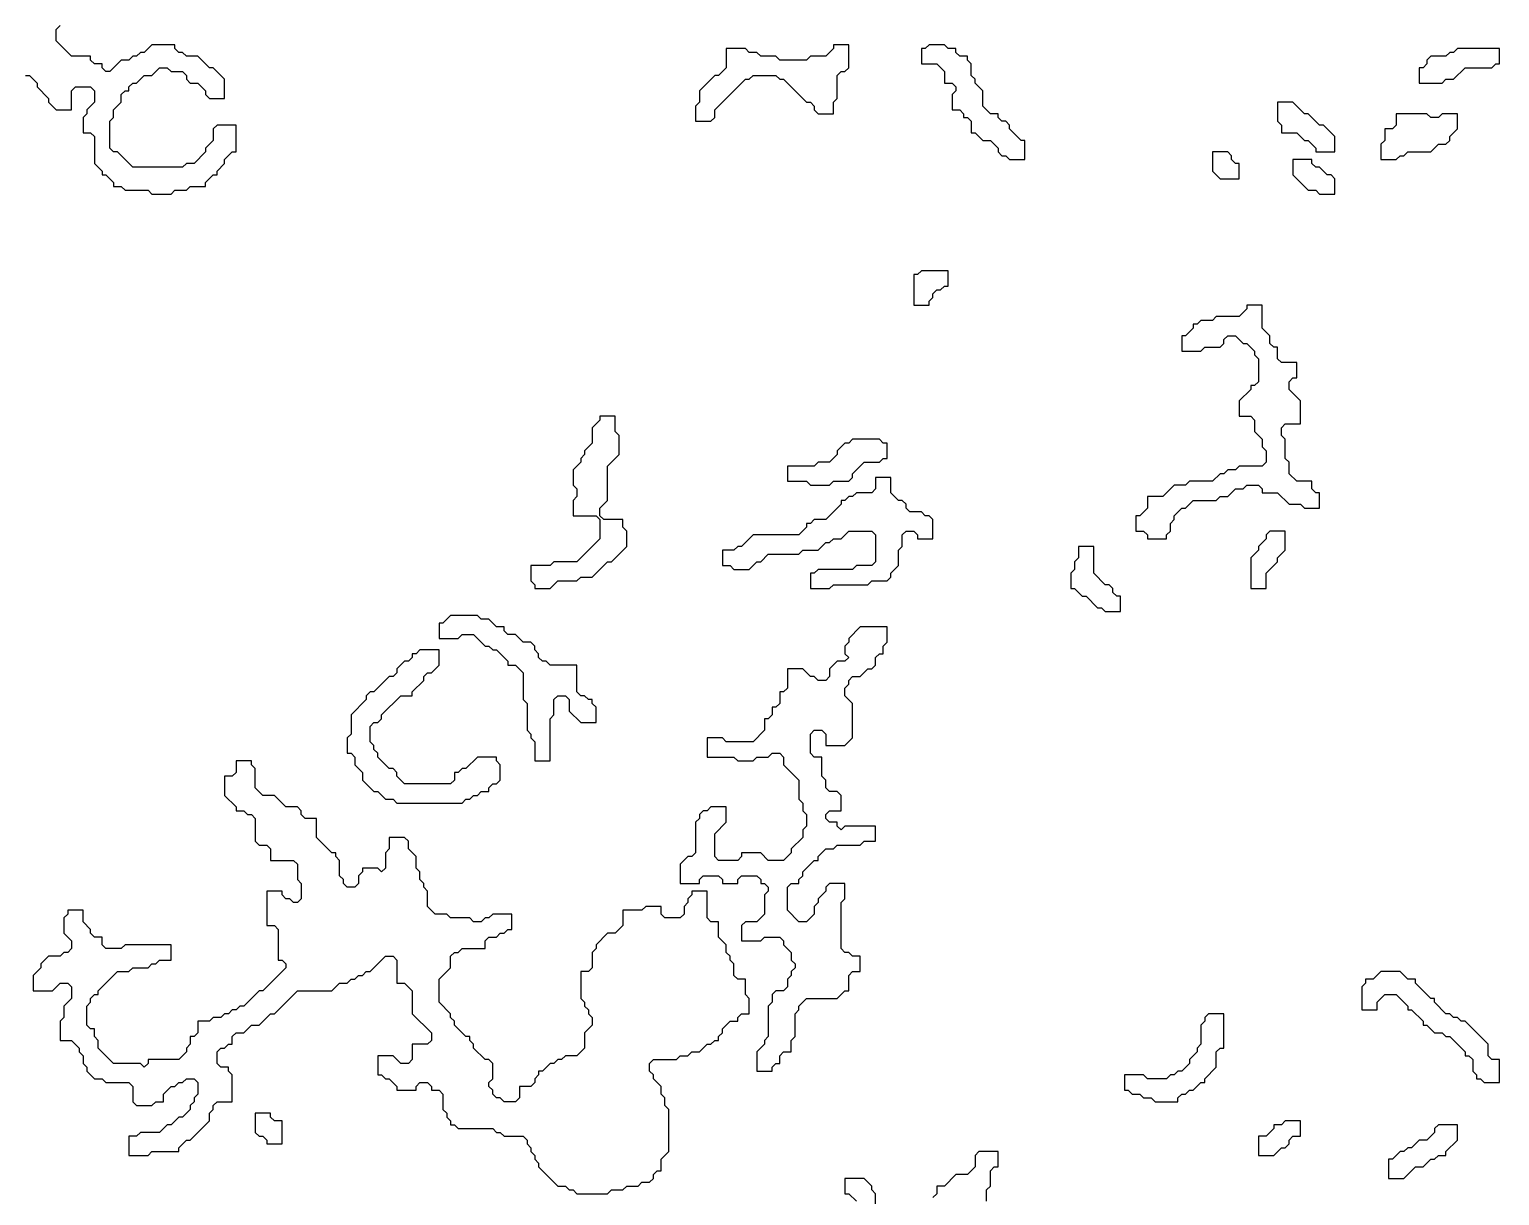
# Model space of a CAD drawing. Header units: metres. Extents: x 0 to 100, y 0 to 141.
# Drawn here: x 90.38 to 99.98, y 63.94 to 71.55 of the extents above; entities that cross this region are included whole.
import ezdxf

# ---------------------------------------------------------------- set-up
doc = ezdxf.new("R2010")
doc.units = ezdxf.units.M

msp = doc.modelspace()

# ---------------------------------------------------------------- linework, layer by layer
for points in [[(90.35, 71.25), (90.375, 71.25), (90.425, 71.2), (90.425, 71.175), (90.5, 71.1), (90.5, 71.075), (90.55, 71.025), (90.65, 71.025), (90.65, 71.15), (90.675, 71.175), (90.775, 71.175), (90.8, 71.15), (90.8, 71.075), (90.75, 71.025), (90.75, 71), (90.725, 70.975), (90.725, 70.875), (90.775, 70.875), (90.8, 70.85), (90.8, 70.675), (90.85, 70.625), (90.85, 70.6), (90.875, 70.6), (90.925, 70.55), (90.925, 70.525), (90.975, 70.525), (91, 70.5), (91.15, 70.5), (91.175, 70.475), (91.3, 70.475), (91.325, 70.5), (91.4, 70.5), (91.425, 70.525), (91.525, 70.525), (91.525, 70.55), (91.575, 70.6), (91.6, 70.6), (91.6, 70.625), (91.65, 70.675), (91.65, 70.7), (91.7, 70.75), (91.725, 70.75), (91.725, 70.925), (91.6, 70.925), (91.575, 70.9), (91.575, 70.825), (91.525, 70.775), (91.525, 70.75), (91.45, 70.675), (91.4, 70.675), (91.375, 70.65), (91.05, 70.65), (90.95, 70.75), (90.925, 70.75), (90.9, 70.775), (90.9, 70.95), (90.925, 70.975), (90.925, 71.025), (90.975, 71.075), (90.975, 71.125), (91, 71.15), (91.025, 71.15), (91.025, 71.175), (91.05, 71.2), (91.075, 71.2), (91.125, 71.25), (91.175, 71.25), (91.225, 71.3), (91.275, 71.3), (91.3, 71.275), (91.375, 71.275), (91.4, 71.25), (91.4, 71.225), (91.425, 71.2), (91.475, 71.2), (91.525, 71.15), (91.525, 71.125), (91.55, 71.1), (91.65, 71.1), (91.65, 71.225), (91.575, 71.3), (91.55, 71.3), (91.475, 71.375), (91.4, 71.375), (91.375, 71.4), (91.35, 71.4), (91.325, 71.425), (91.325, 71.45), (91.175, 71.45), (91.125, 71.4), (91.1, 71.4), (91.075, 71.375), (91.05, 71.375), (91.025, 71.35), (90.975, 71.35), (90.9, 71.275), (90.875, 71.275), (90.85, 71.3), (90.85, 71.325), (90.8, 71.325), (90.775, 71.35), (90.775, 71.375), (90.65, 71.375), (90.55, 71.475), (90.55, 71.55), (90.575, 71.575)], [(96.625, 63.9), (96.625, 63.975), (96.65, 64), (96.65, 64.1), (96.675, 64.125), (96.7, 64.125), (96.7, 64.225), (96.575, 64.225), (96.55, 64.2), (96.55, 64.125), (96.5, 64.075), (96.425, 64.075), (96.35, 64), (96.3, 64), (96.3, 63.95), (96.275, 63.925)], [(95.9, 63.85), (95.9, 63.95), (95.875, 63.975), (95.875, 64), (95.825, 64.05), (95.7, 64.05), (95.7, 63.95), (95.725, 63.95), (95.775, 63.9)]]:
    msp.add_lwpolyline(points)
for points in [[(95.625, 71.45), (95.625, 71.425), (95.575, 71.375), (95.475, 71.375), (95.45, 71.35), (95.275, 71.35), (95.25, 71.375), (95.15, 71.375), (95.125, 71.4), (95.075, 71.4), (95.05, 71.425), (94.925, 71.425), (94.925, 71.3), (94.875, 71.25), (94.85, 71.25), (94.75, 71.15), (94.75, 71.075), (94.725, 71.05), (94.725, 70.95), (94.825, 70.95), (94.85, 70.975), (94.85, 71.025), (95.05, 71.225), (95.075, 71.225), (95.1, 71.25), (95.25, 71.25), (95.275, 71.225), (95.3, 71.225), (95.45, 71.075), (95.475, 71.075), (95.5, 71.05), (95.5, 71.025), (95.525, 71), (95.625, 71), (95.625, 71.075), (95.65, 71.1), (95.65, 71.25), (95.675, 71.275), (95.7, 71.275), (95.725, 71.3), (95.725, 71.45)], [(96.25, 71.45), (96.225, 71.425), (96.2, 71.425), (96.2, 71.325), (96.3, 71.325), (96.35, 71.275), (96.35, 71.2), (96.4, 71.2), (96.425, 71.175), (96.425, 71.15), (96.4, 71.125), (96.4, 71.025), (96.45, 71.025), (96.475, 71), (96.475, 70.975), (96.5, 70.975), (96.525, 70.95), (96.525, 70.875), (96.55, 70.875), (96.6, 70.825), (96.65, 70.825), (96.7, 70.775), (96.7, 70.75), (96.725, 70.725), (96.75, 70.725), (96.775, 70.7), (96.875, 70.7), (96.875, 70.825), (96.85, 70.825), (96.775, 70.9), (96.775, 70.925), (96.75, 70.95), (96.725, 70.95), (96.7, 70.975), (96.7, 71), (96.65, 71), (96.6, 71.05), (96.6, 71.15), (96.55, 71.2), (96.55, 71.225), (96.525, 71.25), (96.525, 71.325), (96.5, 71.35), (96.5, 71.375), (96.45, 71.375), (96.425, 71.4), (96.425, 71.425), (96.375, 71.425), (96.35, 71.45)], [(99.7, 71.425), (99.675, 71.4), (99.65, 71.4), (99.625, 71.375), (99.525, 71.375), (99.5, 71.35), (99.5, 71.325), (99.475, 71.3), (99.45, 71.3), (99.45, 71.2), (99.6, 71.2), (99.625, 71.225), (99.675, 71.225), (99.75, 71.3), (99.925, 71.3), (99.95, 71.325), (99.975, 71.325), (99.975, 71.425)], [(98.525, 71.075), (98.525, 70.95), (98.55, 70.925), (98.55, 70.875), (98.65, 70.875), (98.7, 70.825), (98.725, 70.825), (98.775, 70.775), (98.775, 70.75), (98.9, 70.75), (98.9, 70.85), (98.825, 70.925), (98.8, 70.925), (98.725, 71), (98.7, 71), (98.625, 71.075)], [(99.3, 71), (99.3, 70.925), (99.275, 70.9), (99.225, 70.9), (99.225, 70.825), (99.2, 70.8), (99.2, 70.7), (99.3, 70.7), (99.325, 70.725), (99.35, 70.725), (99.375, 70.75), (99.525, 70.75), (99.575, 70.8), (99.625, 70.8), (99.65, 70.825), (99.65, 70.85), (99.7, 70.9), (99.7, 71), (99.6, 71), (99.575, 70.975), (99.525, 70.975), (99.5, 71)], [(98.1, 70.75), (98.1, 70.625), (98.15, 70.575), (98.275, 70.575), (98.275, 70.675), (98.25, 70.675), (98.225, 70.7), (98.225, 70.725), (98.2, 70.75)], [(98.625, 70.7), (98.625, 70.6), (98.725, 70.5), (98.775, 70.5), (98.8, 70.475), (98.9, 70.475), (98.9, 70.575), (98.875, 70.6), (98.85, 70.6), (98.8, 70.65), (98.775, 70.65), (98.75, 70.675), (98.75, 70.7)], [(96.2, 69.975), (96.175, 69.95), (96.15, 69.95), (96.15, 69.75), (96.25, 69.75), (96.25, 69.775), (96.275, 69.8), (96.275, 69.825), (96.3, 69.85), (96.325, 69.85), (96.35, 69.875), (96.375, 69.875), (96.375, 69.975)], [(98.325, 69.75), (98.325, 69.725), (98.275, 69.675), (98.125, 69.675), (98.1, 69.65), (98.025, 69.65), (98, 69.625), (97.975, 69.625), (97.975, 69.6), (97.925, 69.55), (97.9, 69.55), (97.9, 69.45), (98.025, 69.45), (98.05, 69.475), (98.15, 69.475), (98.175, 69.5), (98.175, 69.525), (98.2, 69.55), (98.25, 69.55), (98.3, 69.5), (98.325, 69.5), (98.375, 69.45), (98.375, 69.425), (98.4, 69.4), (98.4, 69.25), (98.375, 69.225), (98.35, 69.225), (98.35, 69.2), (98.275, 69.125), (98.275, 69.025), (98.35, 69.025), (98.375, 69), (98.375, 68.925), (98.425, 68.875), (98.425, 68.825), (98.45, 68.8), (98.45, 68.725), (98.425, 68.7), (98.275, 68.7), (98.25, 68.675), (98.2, 68.675), (98.175, 68.65), (98.15, 68.65), (98.1, 68.6), (97.95, 68.6), (97.925, 68.575), (97.85, 68.575), (97.775, 68.5), (97.675, 68.5), (97.675, 68.425), (97.625, 68.375), (97.6, 68.375), (97.6, 68.275), (97.65, 68.275), (97.675, 68.25), (97.675, 68.225), (97.8, 68.225), (97.8, 68.25), (97.825, 68.275), (97.825, 68.325), (97.85, 68.35), (97.85, 68.375), (97.9, 68.425), (97.925, 68.425), (97.975, 68.475), (98.125, 68.475), (98.15, 68.5), (98.2, 68.5), (98.25, 68.55), (98.3, 68.55), (98.325, 68.575), (98.4, 68.575), (98.425, 68.55), (98.425, 68.525), (98.525, 68.525), (98.6, 68.45), (98.675, 68.45), (98.7, 68.425), (98.8, 68.425), (98.8, 68.525), (98.775, 68.525), (98.75, 68.55), (98.75, 68.6), (98.65, 68.6), (98.6, 68.65), (98.6, 68.725), (98.575, 68.75), (98.575, 68.875), (98.55, 68.9), (98.55, 68.95), (98.575, 68.975), (98.675, 68.975), (98.675, 69.125), (98.6, 69.2), (98.6, 69.25), (98.625, 69.275), (98.65, 69.275), (98.65, 69.375), (98.55, 69.375), (98.525, 69.4), (98.525, 69.475), (98.5, 69.475), (98.475, 69.5), (98.475, 69.55), (98.425, 69.6), (98.425, 69.75)], [(94.1, 69.025), (94.1, 69), (94.05, 68.95), (94.05, 68.85), (94, 68.8), (94, 68.775), (93.975, 68.75), (93.975, 68.725), (93.925, 68.675), (93.925, 68.575), (93.95, 68.55), (93.95, 68.5), (93.925, 68.475), (93.925, 68.375), (94.075, 68.375), (94.1, 68.35), (94.1, 68.225), (93.95, 68.075), (93.8, 68.075), (93.775, 68.05), (93.65, 68.05), (93.65, 67.95), (93.675, 67.925), (93.675, 67.9), (93.775, 67.9), (93.825, 67.95), (93.95, 67.95), (93.975, 67.975), (94.05, 67.975), (94.15, 68.075), (94.175, 68.075), (94.275, 68.175), (94.275, 68.275), (94.25, 68.3), (94.25, 68.35), (94.125, 68.35), (94.1, 68.375), (94.1, 68.425), (94.15, 68.475), (94.15, 68.7), (94.225, 68.775), (94.225, 68.9), (94.2, 68.925), (94.2, 69.025)], [(95.75, 68.875), (95.725, 68.85), (95.7, 68.85), (95.65, 68.8), (95.65, 68.775), (95.6, 68.725), (95.525, 68.725), (95.5, 68.7), (95.325, 68.7), (95.325, 68.6), (95.45, 68.6), (95.475, 68.575), (95.6, 68.575), (95.625, 68.6), (95.725, 68.6), (95.75, 68.625), (95.75, 68.65), (95.825, 68.725), (95.925, 68.725), (95.95, 68.75), (95.975, 68.75), (95.975, 68.85), (95.95, 68.85), (95.925, 68.875)], [(95.9, 68.625), (95.9, 68.55), (95.875, 68.525), (95.775, 68.525), (95.75, 68.5), (95.725, 68.5), (95.7, 68.475), (95.675, 68.475), (95.675, 68.45), (95.575, 68.35), (95.5, 68.35), (95.475, 68.325), (95.45, 68.325), (95.45, 68.3), (95.4, 68.25), (95.1, 68.25), (95.025, 68.175), (95, 68.175), (94.975, 68.15), (94.9, 68.15), (94.9, 68.05), (94.95, 68.05), (94.975, 68.025), (95.075, 68.025), (95.125, 68.075), (95.15, 68.075), (95.2, 68.125), (95.4, 68.125), (95.425, 68.15), (95.525, 68.15), (95.575, 68.2), (95.6, 68.2), (95.625, 68.225), (95.675, 68.225), (95.725, 68.275), (95.875, 68.275), (95.9, 68.25), (95.9, 68.075), (95.875, 68.05), (95.775, 68.05), (95.75, 68.025), (95.525, 68.025), (95.5, 68), (95.475, 68), (95.475, 67.9), (95.6, 67.9), (95.625, 67.925), (95.85, 67.925), (95.875, 67.95), (95.975, 67.95), (96, 67.975), (96, 68), (96.05, 68.05), (96.05, 68.15), (96.075, 68.175), (96.075, 68.25), (96.1, 68.275), (96.15, 68.275), (96.175, 68.25), (96.175, 68.225), (96.275, 68.225), (96.275, 68.35), (96.25, 68.375), (96.225, 68.375), (96.2, 68.4), (96.125, 68.4), (96.1, 68.425), (96.1, 68.45), (96.075, 68.475), (96.05, 68.475), (96, 68.525), (96, 68.625)], [(98.475, 68.275), (98.45, 68.25), (98.45, 68.225), (98.4, 68.175), (98.4, 68.15), (98.35, 68.1), (98.35, 67.9), (98.45, 67.9), (98.45, 68), (98.525, 68.075), (98.525, 68.1), (98.575, 68.15), (98.575, 68.275)], [(97.225, 68.175), (97.225, 68.1), (97.2, 68.075), (97.2, 68.025), (97.175, 68), (97.175, 67.9), (97.2, 67.9), (97.25, 67.85), (97.275, 67.85), (97.35, 67.775), (97.375, 67.775), (97.4, 67.75), (97.5, 67.75), (97.5, 67.85), (97.475, 67.85), (97.45, 67.875), (97.45, 67.9), (97.425, 67.925), (97.4, 67.925), (97.325, 68), (97.325, 68.175)], [(93.125, 67.725), (93.075, 67.675), (93.05, 67.675), (93.05, 67.575), (93.175, 67.575), (93.2, 67.6), (93.275, 67.6), (93.35, 67.525), (93.375, 67.525), (93.4, 67.5), (93.425, 67.5), (93.5, 67.425), (93.5, 67.4), (93.55, 67.4), (93.6, 67.35), (93.6, 67.175), (93.625, 67.15), (93.625, 66.975), (93.65, 66.95), (93.65, 66.925), (93.675, 66.9), (93.675, 66.775), (93.775, 66.775), (93.775, 67.05), (93.8, 67.075), (93.8, 67.175), (93.825, 67.2), (93.875, 67.2), (93.9, 67.175), (93.9, 67.1), (93.975, 67.025), (94.075, 67.025), (94.075, 67.125), (94.05, 67.15), (94.05, 67.175), (94.025, 67.175), (94, 67.2), (93.975, 67.2), (93.95, 67.225), (93.95, 67.4), (93.775, 67.4), (93.75, 67.425), (93.725, 67.425), (93.7, 67.45), (93.7, 67.475), (93.675, 67.5), (93.675, 67.525), (93.65, 67.55), (93.6, 67.55), (93.55, 67.6), (93.5, 67.6), (93.475, 67.625), (93.475, 67.65), (93.425, 67.65), (93.375, 67.7), (93.325, 67.7), (93.3, 67.725)], [(95.8, 67.65), (95.725, 67.575), (95.725, 67.55), (95.7, 67.525), (95.7, 67.475), (95.725, 67.45), (95.7, 67.425), (95.65, 67.425), (95.6, 67.375), (95.6, 67.325), (95.575, 67.3), (95.525, 67.3), (95.5, 67.325), (95.475, 67.325), (95.425, 67.375), (95.325, 67.375), (95.325, 67.25), (95.3, 67.225), (95.275, 67.225), (95.275, 67.15), (95.25, 67.125), (95.225, 67.125), (95.225, 67.075), (95.2, 67.05), (95.175, 67.05), (95.175, 66.975), (95.1, 66.9), (94.925, 66.9), (94.9, 66.925), (94.8, 66.925), (94.8, 66.8), (94.975, 66.8), (95, 66.775), (95.1, 66.775), (95.125, 66.8), (95.2, 66.8), (95.225, 66.825), (95.275, 66.825), (95.3, 66.8), (95.3, 66.75), (95.4, 66.65), (95.4, 66.525), (95.425, 66.5), (95.425, 66.45), (95.45, 66.425), (95.45, 66.35), (95.425, 66.325), (95.425, 66.275), (95.35, 66.2), (95.35, 66.175), (95.3, 66.125), (95.2, 66.125), (95.15, 66.175), (95.025, 66.175), (95.025, 66.15), (95, 66.125), (94.875, 66.125), (94.85, 66.15), (94.85, 66.3), (94.925, 66.375), (94.925, 66.475), (94.825, 66.475), (94.8, 66.45), (94.775, 66.45), (94.75, 66.425), (94.75, 66.4), (94.725, 66.375), (94.725, 66.175), (94.7, 66.15), (94.675, 66.15), (94.625, 66.1), (94.625, 65.975), (94.75, 65.975), (94.75, 66), (94.775, 66.025), (94.875, 66.025), (94.9, 66), (94.9, 65.975), (95, 65.975), (95, 66), (95.025, 66.025), (95.125, 66.025), (95.15, 66), (95.15, 65.975), (95.175, 65.975), (95.2, 65.95), (95.2, 65.925), (95.175, 65.9), (95.175, 65.775), (95.125, 65.725), (95.05, 65.725), (95.025, 65.7), (95.025, 65.6), (95.15, 65.6), (95.175, 65.625), (95.275, 65.625), (95.3, 65.6), (95.3, 65.575), (95.35, 65.525), (95.35, 65.475), (95.375, 65.45), (95.375, 65.425), (95.35, 65.4), (95.35, 65.375), (95.325, 65.35), (95.325, 65.3), (95.3, 65.275), (95.25, 65.275), (95.225, 65.25), (95.225, 65.2), (95.2, 65.175), (95.2, 64.975), (95.175, 64.95), (95.175, 64.925), (95.125, 64.875), (95.125, 64.75), (95.225, 64.75), (95.225, 64.775), (95.25, 64.8), (95.275, 64.8), (95.275, 64.85), (95.3, 64.875), (95.35, 64.875), (95.35, 64.95), (95.375, 64.975), (95.375, 65.125), (95.4, 65.15), (95.4, 65.175), (95.45, 65.225), (95.65, 65.225), (95.7, 65.275), (95.725, 65.275), (95.725, 65.375), (95.75, 65.4), (95.8, 65.4), (95.8, 65.5), (95.75, 65.5), (95.725, 65.525), (95.7, 65.525), (95.675, 65.55), (95.675, 65.85), (95.7, 65.875), (95.7, 65.975), (95.6, 65.975), (95.575, 65.95), (95.575, 65.925), (95.525, 65.875), (95.525, 65.85), (95.5, 65.825), (95.5, 65.775), (95.45, 65.725), (95.4, 65.725), (95.325, 65.8), (95.325, 65.95), (95.35, 65.975), (95.4, 65.975), (95.4, 66), (95.425, 66.025), (95.425, 66.05), (95.5, 66.125), (95.525, 66.125), (95.525, 66.15), (95.575, 66.2), (95.625, 66.2), (95.65, 66.225), (95.8, 66.225), (95.825, 66.25), (95.9, 66.25), (95.9, 66.35), (95.7, 66.35), (95.675, 66.325), (95.65, 66.35), (95.65, 66.375), (95.6, 66.375), (95.575, 66.4), (95.575, 66.425), (95.6, 66.45), (95.675, 66.45), (95.675, 66.55), (95.65, 66.575), (95.6, 66.575), (95.575, 66.6), (95.575, 66.65), (95.55, 66.675), (95.55, 66.8), (95.5, 66.8), (95.475, 66.825), (95.475, 66.95), (95.5, 66.975), (95.55, 66.975), (95.575, 66.95), (95.575, 66.875), (95.7, 66.875), (95.75, 66.925), (95.75, 67.15), (95.7, 67.2), (95.7, 67.25), (95.725, 67.275), (95.725, 67.3), (95.75, 67.325), (95.8, 67.325), (95.85, 67.375), (95.875, 67.375), (95.9, 67.4), (95.9, 67.45), (95.925, 67.475), (95.95, 67.475), (95.95, 67.525), (95.975, 67.55), (95.975, 67.65)], [(92.925, 67.5), (92.9, 67.475), (92.875, 67.475), (92.875, 67.45), (92.85, 67.425), (92.825, 67.425), (92.775, 67.375), (92.775, 67.35), (92.75, 67.325), (92.725, 67.325), (92.625, 67.225), (92.6, 67.225), (92.575, 67.2), (92.575, 67.175), (92.475, 67.075), (92.475, 66.95), (92.45, 66.925), (92.45, 66.825), (92.475, 66.825), (92.5, 66.8), (92.5, 66.75), (92.55, 66.7), (92.55, 66.65), (92.625, 66.575), (92.65, 66.575), (92.7, 66.525), (92.75, 66.525), (92.775, 66.5), (93.2, 66.5), (93.225, 66.525), (93.25, 66.525), (93.275, 66.55), (93.3, 66.55), (93.325, 66.575), (93.375, 66.575), (93.375, 66.6), (93.4, 66.625), (93.425, 66.625), (93.45, 66.65), (93.45, 66.75), (93.425, 66.775), (93.425, 66.8), (93.3, 66.8), (93.225, 66.725), (93.2, 66.725), (93.175, 66.7), (93.15, 66.7), (93.15, 66.65), (93.125, 66.625), (92.825, 66.625), (92.775, 66.675), (92.775, 66.7), (92.75, 66.725), (92.725, 66.725), (92.65, 66.8), (92.65, 66.825), (92.625, 66.85), (92.625, 66.875), (92.6, 66.9), (92.6, 67), (92.625, 67.025), (92.65, 67.025), (92.675, 67.05), (92.675, 67.075), (92.8, 67.2), (92.875, 67.2), (92.875, 67.225), (92.95, 67.3), (92.95, 67.325), (92.975, 67.35), (93, 67.35), (93.05, 67.4), (93.05, 67.5)], [(91.725, 66.775), (91.725, 66.7), (91.7, 66.675), (91.65, 66.675), (91.65, 66.55), (91.725, 66.475), (91.725, 66.45), (91.775, 66.45), (91.8, 66.425), (91.825, 66.425), (91.85, 66.4), (91.85, 66.25), (91.875, 66.225), (91.925, 66.225), (91.95, 66.2), (91.95, 66.125), (92.1, 66.125), (92.125, 66.1), (92.125, 66), (92.15, 65.975), (92.15, 65.875), (92.125, 65.85), (92.1, 65.85), (92.075, 65.875), (92.05, 65.875), (92.025, 65.9), (92.025, 65.925), (91.925, 65.925), (91.925, 65.7), (91.975, 65.7), (92, 65.675), (92, 65.475), (92.025, 65.475), (92.05, 65.45), (92.05, 65.425), (91.9, 65.275), (91.875, 65.275), (91.775, 65.175), (91.75, 65.175), (91.725, 65.15), (91.7, 65.15), (91.675, 65.125), (91.65, 65.125), (91.625, 65.1), (91.575, 65.1), (91.55, 65.075), (91.475, 65.075), (91.475, 65), (91.45, 64.975), (91.425, 64.975), (91.425, 64.925), (91.4, 64.9), (91.4, 64.875), (91.35, 64.825), (91.15, 64.825), (91.15, 64.8), (91.125, 64.775), (91.1, 64.8), (90.925, 64.8), (90.825, 64.9), (90.825, 64.95), (90.8, 64.975), (90.8, 65.025), (90.775, 65.025), (90.75, 65.05), (90.75, 65.175), (90.775, 65.2), (90.775, 65.225), (90.8, 65.25), (90.825, 65.25), (90.825, 65.275), (90.95, 65.4), (91.025, 65.4), (91.05, 65.425), (91.15, 65.425), (91.175, 65.45), (91.2, 65.45), (91.225, 65.475), (91.3, 65.475), (91.3, 65.575), (91, 65.575), (90.975, 65.55), (90.875, 65.55), (90.85, 65.575), (90.85, 65.625), (90.8, 65.625), (90.775, 65.65), (90.775, 65.675), (90.725, 65.725), (90.725, 65.8), (90.625, 65.8), (90.625, 65.775), (90.6, 65.75), (90.6, 65.65), (90.65, 65.6), (90.65, 65.55), (90.625, 65.525), (90.6, 65.525), (90.575, 65.5), (90.5, 65.5), (90.45, 65.45), (90.45, 65.425), (90.4, 65.375), (90.4, 65.275), (90.525, 65.275), (90.575, 65.325), (90.625, 65.325), (90.65, 65.3), (90.65, 65.225), (90.6, 65.175), (90.6, 65.1), (90.575, 65.075), (90.575, 64.95), (90.65, 64.95), (90.7, 64.9), (90.7, 64.875), (90.725, 64.85), (90.725, 64.8), (90.75, 64.775), (90.75, 64.75), (90.8, 64.7), (90.85, 64.7), (90.875, 64.675), (91.025, 64.675), (91.05, 64.65), (91.05, 64.55), (91.075, 64.525), (91.175, 64.525), (91.2, 64.55), (91.25, 64.55), (91.25, 64.6), (91.3, 64.65), (91.325, 64.65), (91.35, 64.675), (91.375, 64.675), (91.4, 64.7), (91.45, 64.7), (91.475, 64.675), (91.475, 64.6), (91.45, 64.575), (91.45, 64.55), (91.425, 64.525), (91.425, 64.5), (91.375, 64.45), (91.35, 64.45), (91.3, 64.4), (91.275, 64.4), (91.225, 64.35), (91.1, 64.35), (91.075, 64.325), (91.025, 64.325), (91.025, 64.2), (91.15, 64.2), (91.175, 64.225), (91.35, 64.225), (91.35, 64.25), (91.4, 64.3), (91.425, 64.3), (91.55, 64.425), (91.55, 64.475), (91.575, 64.5), (91.575, 64.525), (91.6, 64.55), (91.7, 64.55), (91.7, 64.725), (91.675, 64.75), (91.675, 64.775), (91.625, 64.775), (91.6, 64.8), (91.6, 64.875), (91.625, 64.9), (91.65, 64.9), (91.675, 64.925), (91.7, 64.925), (91.7, 64.975), (91.725, 65), (91.775, 65), (91.825, 65.05), (91.875, 65.05), (91.95, 65.125), (91.975, 65.125), (92.125, 65.275), (92.35, 65.275), (92.4, 65.325), (92.45, 65.325), (92.475, 65.35), (92.5, 65.35), (92.525, 65.375), (92.55, 65.375), (92.575, 65.4), (92.6, 65.4), (92.7, 65.5), (92.75, 65.5), (92.775, 65.475), (92.775, 65.325), (92.825, 65.325), (92.875, 65.275), (92.875, 65.125), (93, 65), (93, 64.95), (92.975, 64.925), (92.875, 64.925), (92.875, 64.825), (92.85, 64.8), (92.8, 64.8), (92.75, 64.85), (92.65, 64.85), (92.65, 64.725), (92.675, 64.725), (92.7, 64.7), (92.725, 64.7), (92.775, 64.65), (92.775, 64.625), (92.9, 64.625), (92.9, 64.65), (92.925, 64.675), (92.975, 64.675), (93, 64.65), (93, 64.625), (93.05, 64.625), (93.075, 64.6), (93.075, 64.5), (93.1, 64.475), (93.1, 64.45), (93.125, 64.425), (93.125, 64.4), (93.15, 64.4), (93.175, 64.375), (93.4, 64.375), (93.425, 64.35), (93.45, 64.35), (93.475, 64.325), (93.6, 64.325), (93.625, 64.3), (93.625, 64.275), (93.65, 64.25), (93.65, 64.225), (93.675, 64.2), (93.675, 64.175), (93.7, 64.15), (93.7, 64.125), (93.825, 64), (93.875, 64), (93.9, 63.975), (93.925, 63.975), (93.95, 63.95), (94.15, 63.95), (94.175, 63.975), (94.25, 63.975), (94.275, 64), (94.35, 64), (94.375, 64.025), (94.425, 64.025), (94.45, 64.05), (94.45, 64.075), (94.475, 64.1), (94.5, 64.1), (94.5, 64.175), (94.55, 64.225), (94.55, 64.5), (94.525, 64.525), (94.525, 64.575), (94.5, 64.6), (94.5, 64.65), (94.45, 64.7), (94.45, 64.725), (94.425, 64.75), (94.425, 64.8), (94.45, 64.825), (94.6, 64.825), (94.625, 64.85), (94.675, 64.85), (94.7, 64.875), (94.75, 64.875), (94.8, 64.925), (94.825, 64.925), (94.85, 64.95), (94.875, 64.95), (94.875, 64.975), (94.9, 65), (94.9, 65.025), (94.95, 65.075), (95, 65.075), (95, 65.1), (95.025, 65.125), (95.075, 65.125), (95.075, 65.225), (95.05, 65.25), (95.05, 65.35), (95, 65.35), (94.975, 65.375), (94.975, 65.45), (94.95, 65.475), (94.95, 65.5), (94.925, 65.525), (94.925, 65.575), (94.875, 65.625), (94.875, 65.725), (94.825, 65.725), (94.8, 65.75), (94.8, 65.925), (94.7, 65.925), (94.7, 65.9), (94.675, 65.875), (94.675, 65.85), (94.65, 65.825), (94.65, 65.775), (94.625, 65.75), (94.525, 65.75), (94.5, 65.775), (94.5, 65.825), (94.4, 65.825), (94.375, 65.8), (94.25, 65.8), (94.25, 65.7), (94.2, 65.65), (94.15, 65.65), (94.075, 65.575), (94.075, 65.55), (94.05, 65.525), (94.05, 65.425), (94.025, 65.4), (93.975, 65.4), (93.975, 65.225), (94, 65.2), (94, 65.175), (94.025, 65.15), (94.025, 65.125), (94.05, 65.1), (94.05, 65.05), (94, 65), (94, 64.9), (93.95, 64.85), (93.875, 64.85), (93.85, 64.825), (93.825, 64.825), (93.8, 64.8), (93.775, 64.8), (93.725, 64.75), (93.7, 64.75), (93.7, 64.725), (93.675, 64.7), (93.675, 64.675), (93.65, 64.65), (93.575, 64.65), (93.575, 64.575), (93.55, 64.55), (93.475, 64.55), (93.45, 64.575), (93.425, 64.575), (93.4, 64.6), (93.4, 64.625), (93.375, 64.65), (93.375, 64.675), (93.4, 64.7), (93.4, 64.8), (93.375, 64.825), (93.35, 64.825), (93.275, 64.9), (93.275, 64.925), (93.25, 64.95), (93.25, 64.975), (93.225, 64.975), (93.15, 65.05), (93.15, 65.075), (93.125, 65.1), (93.125, 65.125), (93.05, 65.2), (93.05, 65.35), (93.125, 65.425), (93.125, 65.5), (93.15, 65.525), (93.175, 65.525), (93.2, 65.55), (93.35, 65.55), (93.35, 65.6), (93.375, 65.625), (93.425, 65.625), (93.45, 65.65), (93.475, 65.65), (93.5, 65.675), (93.525, 65.675), (93.525, 65.775), (93.4, 65.775), (93.375, 65.75), (93.35, 65.75), (93.325, 65.725), (93.275, 65.725), (93.25, 65.75), (93.125, 65.75), (93.1, 65.775), (93.025, 65.775), (92.975, 65.825), (92.975, 65.925), (92.95, 65.95), (92.95, 65.975), (92.925, 66), (92.925, 66.05), (92.9, 66.075), (92.9, 66.15), (92.85, 66.2), (92.85, 66.25), (92.825, 66.275), (92.725, 66.275), (92.725, 66.2), (92.7, 66.175), (92.7, 66.075), (92.675, 66.05), (92.65, 66.075), (92.55, 66.075), (92.55, 66.05), (92.525, 66.025), (92.525, 65.975), (92.5, 65.95), (92.45, 65.95), (92.425, 65.975), (92.425, 66), (92.4, 66.025), (92.4, 66.125), (92.375, 66.15), (92.375, 66.175), (92.35, 66.175), (92.25, 66.275), (92.25, 66.4), (92.175, 66.4), (92.15, 66.425), (92.15, 66.45), (92.125, 66.475), (92.05, 66.475), (91.975, 66.55), (91.9, 66.55), (91.85, 66.6), (91.85, 66.725), (91.825, 66.75), (91.825, 66.775)], [(99.2, 65.4), (99.15, 65.35), (99.1, 65.35), (99.1, 65.325), (99.075, 65.3), (99.075, 65.15), (99.175, 65.15), (99.175, 65.2), (99.225, 65.25), (99.3, 65.25), (99.375, 65.175), (99.375, 65.15), (99.4, 65.15), (99.475, 65.075), (99.475, 65.05), (99.5, 65.05), (99.55, 65), (99.6, 65), (99.625, 64.975), (99.65, 64.975), (99.75, 64.875), (99.75, 64.85), (99.775, 64.85), (99.8, 64.825), (99.8, 64.75), (99.825, 64.725), (99.825, 64.7), (99.85, 64.7), (99.875, 64.675), (99.975, 64.675), (99.975, 64.825), (99.925, 64.825), (99.9, 64.85), (99.9, 64.925), (99.75, 65.075), (99.725, 65.075), (99.7, 65.1), (99.675, 65.1), (99.65, 65.125), (99.625, 65.125), (99.55, 65.2), (99.55, 65.225), (99.525, 65.225), (99.425, 65.325), (99.425, 65.35), (99.375, 65.35), (99.325, 65.4)], [(98.075, 65.125), (98.05, 65.1), (98.05, 65.075), (98.025, 65.05), (98.025, 64.925), (98, 64.9), (98, 64.875), (97.95, 64.825), (97.95, 64.8), (97.9, 64.75), (97.875, 64.75), (97.85, 64.725), (97.825, 64.725), (97.8, 64.7), (97.675, 64.7), (97.65, 64.725), (97.525, 64.725), (97.525, 64.625), (97.55, 64.625), (97.575, 64.6), (97.625, 64.6), (97.65, 64.575), (97.7, 64.575), (97.725, 64.55), (97.875, 64.55), (97.875, 64.575), (97.9, 64.6), (97.925, 64.6), (97.95, 64.625), (97.975, 64.625), (98.025, 64.675), (98.05, 64.675), (98.05, 64.7), (98.125, 64.775), (98.125, 64.875), (98.15, 64.9), (98.175, 64.9), (98.175, 65.125)], [(91.85, 64.475), (91.85, 64.35), (91.875, 64.325), (91.9, 64.325), (91.925, 64.3), (91.925, 64.275), (92.025, 64.275), (92.025, 64.425), (91.975, 64.425), (91.95, 64.45), (91.95, 64.475)], [(98.575, 64.425), (98.55, 64.4), (98.5, 64.4), (98.5, 64.375), (98.45, 64.325), (98.4, 64.325), (98.4, 64.2), (98.5, 64.2), (98.55, 64.25), (98.575, 64.25), (98.6, 64.275), (98.6, 64.3), (98.625, 64.325), (98.675, 64.325), (98.675, 64.425)], [(99.575, 64.4), (99.55, 64.375), (99.55, 64.35), (99.5, 64.3), (99.45, 64.3), (99.4, 64.25), (99.375, 64.25), (99.35, 64.225), (99.325, 64.225), (99.275, 64.175), (99.25, 64.175), (99.25, 64.05), (99.35, 64.05), (99.425, 64.125), (99.475, 64.125), (99.525, 64.175), (99.55, 64.175), (99.575, 64.2), (99.625, 64.2), (99.625, 64.225), (99.7, 64.3), (99.7, 64.4)]]:
    msp.add_lwpolyline(points, close=True)

doc.saveas('drawing.dxf')
